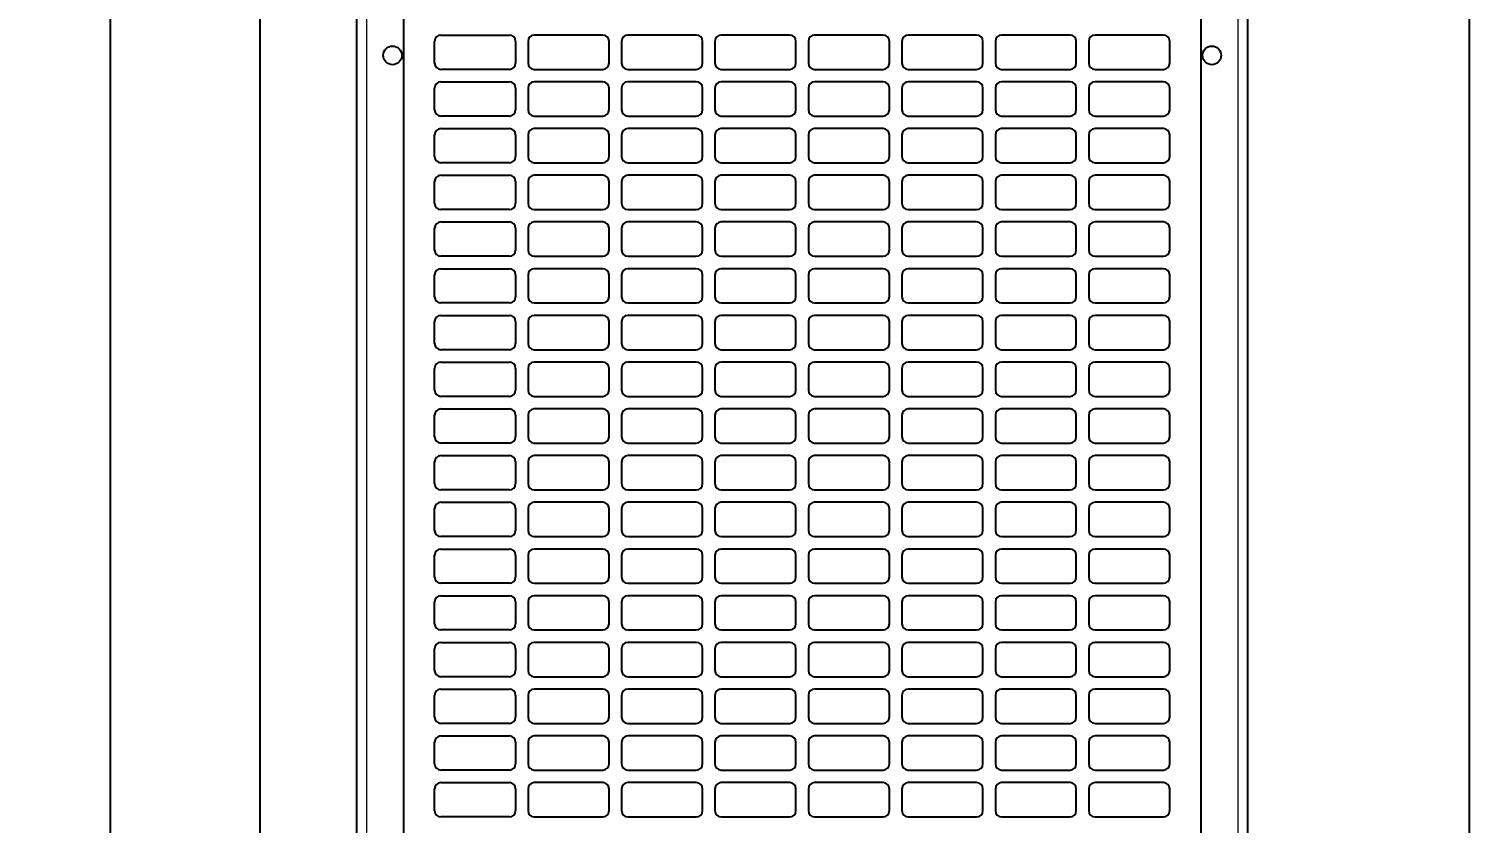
# Model space of a CAD drawing. Header units: millimetres. Extents: x -431 to 638, y -14 to 1990.
# Drawn here: x -430.6 to 33.3, y 504.2 to 759.2 of the extents above; entities that cross this region are included whole.
import ezdxf

# ---------------------------------------------------------------- set-up
doc = ezdxf.new("R2010")
doc.units = ezdxf.units.MM
doc.layers.add('FORMAT', color=7, linetype='Continuous')
doc.styles.add('SLDTEXTSTYLE0', font='TXT', dxfattribs={"width": 0.75})
doc.dimstyles.new('SLDDIMSTYLE0', dxfattribs={"dimtxt": 20, "dimasz": 10, "dimexe": 0, "dimexo": 0.0625, "dimgap": 5, "dimtad": 2, "dimdec": 1, "dimrnd": 1e-09, "dimzin": 12, "dimdsep": 46, "dimtxsty": 'SLDTEXTSTYLE0', "dimsah": 1, "dimcen": 0.09, "dimadec": 0, "dimazin": 3, "dimtfac": 1, "dimtofl": 0, "dimtmove": 0, "dimatfit": 3, "dimfxl": 0, "dimfrac": 2, "dimtolj": 1, "dimtzin": 12, "dimarcsym": 0})

# ---------------------------------------------------------------- blocks, each defined once
blk = doc.blocks.new('_D')
at = {"layer": 'FORMAT'}
for p, q in [((-296.9, 1842.17), (-405.54, 1842.17)), ((-404.54, 1842.17), (-404.54, 159.15)), ((-296.9, 159.15), (-405.54, 159.15))]:
    blk.add_line(p, q, dxfattribs=at)
for points in [[(-404.54, 1842.17), (-406.08, 1832.17), (-403, 1832.17)], [(-404.54, 159.15), (-403, 169.15), (-406.08, 169.15)]]:
    blk.add_solid(points, dxfattribs=at)
at = {"layer": 'FORMAT', "insert": (-430.32, 971.1), "char_height": 20, "attachment_point": 1, "rotation": 90, "style": 'SLDTEXTSTYLE0'}
blk.add_mtext('1683', dxfattribs=at)
blk = doc.blocks.new('_D_2')
at = {"layer": 'FORMAT'}
for p, q in [((-50.88, 1750.66), (32.76, 1750.66)), ((31.76, 1750.66), (31.76, 250.66)), ((-50.88, 250.66), (32.76, 250.66))]:
    blk.add_line(p, q, dxfattribs=at)
for points in [[(31.76, 1750.66), (30.22, 1740.66), (33.3, 1740.66)], [(31.76, 250.66), (33.3, 260.66), (30.22, 260.66)]]:
    blk.add_solid(points, dxfattribs=at)
at = {"layer": 'FORMAT', "insert": (5.98, 971.1), "char_height": 20, "attachment_point": 1, "rotation": 90, "style": 'SLDTEXTSTYLE0'}
blk.add_mtext('1500', dxfattribs=at)
blk = doc.blocks.new('_D_4')
at = {"layer": 'FORMAT'}
for p, q in [((-310.39, 1000.65), (-310.39, 101.16)), ((-54.39, 1000.65), (-54.39, 101.16)), ((-310.39, 102.16), (-54.39, 102.16))]:
    blk.add_line(p, q, dxfattribs=at)
for points in [[(-310.39, 102.16), (-300.39, 100.62), (-300.39, 103.7)], [(-54.39, 102.16), (-64.39, 103.7), (-64.39, 100.62)]]:
    blk.add_solid(points, dxfattribs=at)
at = {"layer": 'FORMAT', "insert": (-204.56, 127.94), "char_height": 20, "attachment_point": 1, "style": 'SLDTEXTSTYLE0'}
blk.add_mtext('256', dxfattribs=at)
blk = doc.blocks.new('_D_5')
at = {"layer": 'FORMAT'}
for p, q in [((-310.4, 1825.66), (-357.54, 1825.66)), ((-356.54, 1825.66), (-356.54, 175.66)), ((-310.4, 175.66), (-357.54, 175.66))]:
    blk.add_line(p, q, dxfattribs=at)
for points in [[(-356.54, 1825.66), (-358.08, 1815.66), (-355, 1815.66)], [(-356.54, 175.66), (-355, 185.66), (-358.08, 185.66)]]:
    blk.add_solid(points, dxfattribs=at)
at = {"layer": 'FORMAT', "insert": (-382.32, 971.1), "char_height": 20, "attachment_point": 1, "rotation": 90, "style": 'SLDTEXTSTYLE0'}
blk.add_mtext('1650', dxfattribs=at)

msp = doc.modelspace()

# ---------------------------------------------------------------- linework, layer by layer
at = {"color": 7, "linetype": 'Continuous', "lineweight": 25}
for p, q in [((-325.39, 159.16), (-325.39, 1842.16)), ((-39.39, 159.16), (-39.39, 1842.16)), ((-298.39, 757.16), (-276.39, 757.16)), ((-246.39, 757.16), (-268.39, 757.16)), ((-216.39, 757.16), (-238.39, 757.16)), ((-186.39, 757.16), (-208.39, 757.16)), ((-156.39, 757.16), (-178.39, 757.16)), ((-126.39, 757.16), (-148.39, 757.16)), ((-96.39, 757.16), (-118.39, 757.16)), ((-66.39, 757.16), (-88.39, 757.16)), ((-300.39, 748.16), (-300.39, 755.16)), ((-274.39, 755.16), (-274.39, 748.16)), ((-270.39, 755.16), (-270.39, 748.16)), ((-244.39, 748.16), (-244.39, 755.16)), ((-240.39, 755.16), (-240.39, 748.16)), ((-214.39, 748.16), (-214.39, 755.16)), ((-210.39, 755.16), (-210.39, 748.16)), ((-184.39, 748.16), (-184.39, 755.16)), ((-180.39, 755.16), (-180.39, 748.16)), ((-154.39, 748.16), (-154.39, 755.16)), ((-150.39, 755.16), (-150.39, 748.16)), ((-124.39, 748.16), (-124.39, 755.16)), ((-120.39, 755.16), (-120.39, 748.16)), ((-94.39, 748.16), (-94.39, 755.16)), ((-90.39, 755.16), (-90.39, 748.16)), ((-64.39, 748.16), (-64.39, 755.16)), ((-276.39, 746.16), (-298.39, 746.16)), ((-268.39, 746.16), (-246.39, 746.16)), ((-238.39, 746.16), (-216.39, 746.16)), ((-208.39, 746.16), (-186.39, 746.16)), ((-178.39, 746.16), (-156.39, 746.16)), ((-148.39, 746.16), (-126.39, 746.16)), ((-118.39, 746.16), (-96.39, 746.16)), ((-88.39, 746.16), (-66.39, 746.16)), ((-300.39, 733.16), (-300.39, 740.16)), ((-298.39, 742.16), (-276.39, 742.16)), ((-274.39, 740.16), (-274.39, 733.16)), ((-270.39, 740.16), (-270.39, 733.16)), ((-246.39, 742.16), (-268.39, 742.16)), ((-244.39, 733.16), (-244.39, 740.16)), ((-240.39, 740.16), (-240.39, 733.16)), ((-216.39, 742.16), (-238.39, 742.16)), ((-214.39, 733.16), (-214.39, 740.16)), ((-210.39, 740.16), (-210.39, 733.16)), ((-186.39, 742.16), (-208.39, 742.16)), ((-184.39, 733.16), (-184.39, 740.16)), ((-180.39, 740.16), (-180.39, 733.16)), ((-156.39, 742.16), (-178.39, 742.16)), ((-154.39, 733.16), (-154.39, 740.16)), ((-150.39, 740.16), (-150.39, 733.16)), ((-126.39, 742.16), (-148.39, 742.16)), ((-124.39, 733.16), (-124.39, 740.16)), ((-120.39, 740.16), (-120.39, 733.16)), ((-96.39, 742.16), (-118.39, 742.16)), ((-94.39, 733.16), (-94.39, 740.16)), ((-90.39, 740.16), (-90.39, 733.16)), ((-66.39, 742.16), (-88.39, 742.16)), ((-64.39, 733.16), (-64.39, 740.16)), ((-276.39, 731.16), (-298.39, 731.16)), ((-268.39, 731.16), (-246.39, 731.16)), ((-238.39, 731.16), (-216.39, 731.16)), ((-208.39, 731.16), (-186.39, 731.16)), ((-178.39, 731.16), (-156.39, 731.16)), ((-148.39, 731.16), (-126.39, 731.16)), ((-118.39, 731.16), (-96.39, 731.16)), ((-88.39, 731.16), (-66.39, 731.16)), ((-300.39, 718.16), (-300.39, 725.16)), ((-298.39, 727.16), (-276.39, 727.16)), ((-274.39, 725.16), (-274.39, 718.16)), ((-270.39, 725.16), (-270.39, 718.16)), ((-246.39, 727.16), (-268.39, 727.16)), ((-244.39, 718.16), (-244.39, 725.16)), ((-240.39, 725.16), (-240.39, 718.16)), ((-216.39, 727.16), (-238.39, 727.16)), ((-214.39, 718.16), (-214.39, 725.16)), ((-210.39, 725.16), (-210.39, 718.16)), ((-186.39, 727.16), (-208.39, 727.16)), ((-184.39, 718.16), (-184.39, 725.16)), ((-180.39, 725.16), (-180.39, 718.16)), ((-156.39, 727.16), (-178.39, 727.16)), ((-154.39, 718.16), (-154.39, 725.16)), ((-150.39, 725.16), (-150.39, 718.16)), ((-126.39, 727.16), (-148.39, 727.16)), ((-124.39, 718.16), (-124.39, 725.16)), ((-120.39, 725.16), (-120.39, 718.16)), ((-96.39, 727.16), (-118.39, 727.16)), ((-94.39, 718.16), (-94.39, 725.16)), ((-90.39, 725.16), (-90.39, 718.16)), ((-66.39, 727.16), (-88.39, 727.16)), ((-64.39, 718.16), (-64.39, 725.16)), ((-276.39, 716.16), (-298.39, 716.16)), ((-268.39, 716.16), (-246.39, 716.16)), ((-238.39, 716.16), (-216.39, 716.16)), ((-208.39, 716.16), (-186.39, 716.16)), ((-178.39, 716.16), (-156.39, 716.16)), ((-148.39, 716.16), (-126.39, 716.16)), ((-118.39, 716.16), (-96.39, 716.16)), ((-88.39, 716.16), (-66.39, 716.16)), ((-300.39, 703.16), (-300.39, 710.16)), ((-298.39, 712.16), (-276.39, 712.16)), ((-274.39, 710.16), (-274.39, 703.16)), ((-270.39, 710.16), (-270.39, 703.16)), ((-246.39, 712.16), (-268.39, 712.16)), ((-244.39, 703.16), (-244.39, 710.16)), ((-240.39, 710.16), (-240.39, 703.16)), ((-216.39, 712.16), (-238.39, 712.16)), ((-214.39, 703.16), (-214.39, 710.16)), ((-210.39, 710.16), (-210.39, 703.16)), ((-186.39, 712.16), (-208.39, 712.16)), ((-184.39, 703.16), (-184.39, 710.16)), ((-180.39, 710.16), (-180.39, 703.16)), ((-156.39, 712.16), (-178.39, 712.16)), ((-154.39, 703.16), (-154.39, 710.16)), ((-150.39, 710.16), (-150.39, 703.16)), ((-126.39, 712.16), (-148.39, 712.16)), ((-124.39, 703.16), (-124.39, 710.16)), ((-120.39, 710.16), (-120.39, 703.16)), ((-96.39, 712.16), (-118.39, 712.16)), ((-94.39, 703.16), (-94.39, 710.16)), ((-90.39, 710.16), (-90.39, 703.16)), ((-66.39, 712.16), (-88.39, 712.16)), ((-64.39, 703.16), (-64.39, 710.16)), ((-276.39, 701.16), (-298.39, 701.16)), ((-268.39, 701.16), (-246.39, 701.16)), ((-238.39, 701.16), (-216.39, 701.16)), ((-208.39, 701.16), (-186.39, 701.16)), ((-178.39, 701.16), (-156.39, 701.16)), ((-148.39, 701.16), (-126.39, 701.16)), ((-118.39, 701.16), (-96.39, 701.16)), ((-88.39, 701.16), (-66.39, 701.16)), ((-298.39, 697.16), (-276.39, 697.16)), ((-246.39, 697.16), (-268.39, 697.16)), ((-216.39, 697.16), (-238.39, 697.16)), ((-186.39, 697.16), (-208.39, 697.16)), ((-156.39, 697.16), (-178.39, 697.16)), ((-126.39, 697.16), (-148.39, 697.16)), ((-96.39, 697.16), (-118.39, 697.16)), ((-66.39, 697.16), (-88.39, 697.16)), ((-300.39, 688.16), (-300.39, 695.16)), ((-274.39, 695.16), (-274.39, 688.16)), ((-270.39, 695.16), (-270.39, 688.16)), ((-244.39, 688.16), (-244.39, 695.16)), ((-240.39, 695.16), (-240.39, 688.16)), ((-214.39, 688.16), (-214.39, 695.16)), ((-210.39, 695.16), (-210.39, 688.16)), ((-184.39, 688.16), (-184.39, 695.16)), ((-180.39, 695.16), (-180.39, 688.16)), ((-154.39, 688.16), (-154.39, 695.16)), ((-150.39, 695.16), (-150.39, 688.16)), ((-124.39, 688.16), (-124.39, 695.16)), ((-120.39, 695.16), (-120.39, 688.16)), ((-94.39, 688.16), (-94.39, 695.16)), ((-90.39, 695.16), (-90.39, 688.16)), ((-64.39, 688.16), (-64.39, 695.16)), ((-276.39, 686.16), (-298.39, 686.16)), ((-298.39, 682.16), (-276.39, 682.16)), ((-268.39, 686.16), (-246.39, 686.16)), ((-246.39, 682.16), (-268.39, 682.16)), ((-238.39, 686.16), (-216.39, 686.16)), ((-216.39, 682.16), (-238.39, 682.16)), ((-208.39, 686.16), (-186.39, 686.16)), ((-186.39, 682.16), (-208.39, 682.16)), ((-178.39, 686.16), (-156.39, 686.16)), ((-156.39, 682.16), (-178.39, 682.16)), ((-148.39, 686.16), (-126.39, 686.16)), ((-126.39, 682.16), (-148.39, 682.16)), ((-118.39, 686.16), (-96.39, 686.16)), ((-96.39, 682.16), (-118.39, 682.16)), ((-88.39, 686.16), (-66.39, 686.16)), ((-66.39, 682.16), (-88.39, 682.16)), ((-300.39, 673.16), (-300.39, 680.16)), ((-274.39, 680.16), (-274.39, 673.16)), ((-270.39, 680.16), (-270.39, 673.16)), ((-244.39, 673.16), (-244.39, 680.16)), ((-240.39, 680.16), (-240.39, 673.16)), ((-214.39, 673.16), (-214.39, 680.16)), ((-210.39, 680.16), (-210.39, 673.16)), ((-184.39, 673.16), (-184.39, 680.16)), ((-180.39, 680.16), (-180.39, 673.16)), ((-154.39, 673.16), (-154.39, 680.16)), ((-150.39, 680.16), (-150.39, 673.16)), ((-124.39, 673.16), (-124.39, 680.16)), ((-120.39, 680.16), (-120.39, 673.16)), ((-94.39, 673.16), (-94.39, 680.16)), ((-90.39, 680.16), (-90.39, 673.16)), ((-64.39, 673.16), (-64.39, 680.16)), ((-276.39, 671.16), (-298.39, 671.16)), ((-268.39, 671.16), (-246.39, 671.16)), ((-238.39, 671.16), (-216.39, 671.16)), ((-208.39, 671.16), (-186.39, 671.16)), ((-178.39, 671.16), (-156.39, 671.16)), ((-148.39, 671.16), (-126.39, 671.16)), ((-118.39, 671.16), (-96.39, 671.16)), ((-88.39, 671.16), (-66.39, 671.16)), ((-300.39, 658.16), (-300.39, 665.16)), ((-298.39, 667.16), (-276.39, 667.16)), ((-274.39, 665.16), (-274.39, 658.16)), ((-270.39, 665.16), (-270.39, 658.16)), ((-246.39, 667.16), (-268.39, 667.16)), ((-244.39, 658.16), (-244.39, 665.16)), ((-240.39, 665.16), (-240.39, 658.16)), ((-216.39, 667.16), (-238.39, 667.16)), ((-214.39, 658.16), (-214.39, 665.16)), ((-210.39, 665.16), (-210.39, 658.16)), ((-186.39, 667.16), (-208.39, 667.16)), ((-184.39, 658.16), (-184.39, 665.16)), ((-180.39, 665.16), (-180.39, 658.16)), ((-156.39, 667.16), (-178.39, 667.16)), ((-154.39, 658.16), (-154.39, 665.16)), ((-150.39, 665.16), (-150.39, 658.16)), ((-126.39, 667.16), (-148.39, 667.16)), ((-124.39, 658.16), (-124.39, 665.16)), ((-120.39, 665.16), (-120.39, 658.16)), ((-96.39, 667.16), (-118.39, 667.16)), ((-94.39, 658.16), (-94.39, 665.16)), ((-90.39, 665.16), (-90.39, 658.16)), ((-66.39, 667.16), (-88.39, 667.16)), ((-64.39, 658.16), (-64.39, 665.16)), ((-276.39, 656.16), (-298.39, 656.16)), ((-268.39, 656.16), (-246.39, 656.16)), ((-238.39, 656.16), (-216.39, 656.16)), ((-208.39, 656.16), (-186.39, 656.16)), ((-178.39, 656.16), (-156.39, 656.16)), ((-148.39, 656.16), (-126.39, 656.16)), ((-118.39, 656.16), (-96.39, 656.16)), ((-88.39, 656.16), (-66.39, 656.16)), ((-300.39, 643.16), (-300.39, 650.16)), ((-298.39, 652.16), (-276.39, 652.16)), ((-274.39, 650.16), (-274.39, 643.16)), ((-270.39, 650.16), (-270.39, 643.16)), ((-246.39, 652.16), (-268.39, 652.16)), ((-244.39, 643.16), (-244.39, 650.16)), ((-240.39, 650.16), (-240.39, 643.16)), ((-216.39, 652.16), (-238.39, 652.16)), ((-214.39, 643.16), (-214.39, 650.16)), ((-210.39, 650.16), (-210.39, 643.16)), ((-186.39, 652.16), (-208.39, 652.16)), ((-184.39, 643.16), (-184.39, 650.16)), ((-180.39, 650.16), (-180.39, 643.16)), ((-156.39, 652.16), (-178.39, 652.16)), ((-154.39, 643.16), (-154.39, 650.16)), ((-150.39, 650.16), (-150.39, 643.16)), ((-126.39, 652.16), (-148.39, 652.16)), ((-124.39, 643.16), (-124.39, 650.16)), ((-120.39, 650.16), (-120.39, 643.16)), ((-96.39, 652.16), (-118.39, 652.16)), ((-94.39, 643.16), (-94.39, 650.16)), ((-90.39, 650.16), (-90.39, 643.16)), ((-66.39, 652.16), (-88.39, 652.16)), ((-64.39, 643.16), (-64.39, 650.16)), ((-276.39, 641.16), (-298.39, 641.16)), ((-268.39, 641.16), (-246.39, 641.16)), ((-238.39, 641.16), (-216.39, 641.16)), ((-208.39, 641.16), (-186.39, 641.16)), ((-178.39, 641.16), (-156.39, 641.16)), ((-148.39, 641.16), (-126.39, 641.16)), ((-118.39, 641.16), (-96.39, 641.16)), ((-88.39, 641.16), (-66.39, 641.16)), ((-298.39, 637.16), (-276.39, 637.16)), ((-246.39, 637.16), (-268.39, 637.16)), ((-216.39, 637.16), (-238.39, 637.16)), ((-186.39, 637.16), (-208.39, 637.16)), ((-156.39, 637.16), (-178.39, 637.16)), ((-126.39, 637.16), (-148.39, 637.16)), ((-96.39, 637.16), (-118.39, 637.16)), ((-66.39, 637.16), (-88.39, 637.16)), ((-300.39, 628.16), (-300.39, 635.16)), ((-274.39, 635.16), (-274.39, 628.16)), ((-270.39, 635.16), (-270.39, 628.16)), ((-244.39, 628.16), (-244.39, 635.16)), ((-240.39, 635.16), (-240.39, 628.16)), ((-214.39, 628.16), (-214.39, 635.16)), ((-210.39, 635.16), (-210.39, 628.16)), ((-184.39, 628.16), (-184.39, 635.16)), ((-180.39, 635.16), (-180.39, 628.16)), ((-154.39, 628.16), (-154.39, 635.16)), ((-150.39, 635.16), (-150.39, 628.16)), ((-124.39, 628.16), (-124.39, 635.16)), ((-120.39, 635.16), (-120.39, 628.16)), ((-94.39, 628.16), (-94.39, 635.16)), ((-90.39, 635.16), (-90.39, 628.16)), ((-64.39, 628.16), (-64.39, 635.16)), ((-276.39, 626.16), (-298.39, 626.16)), ((-298.39, 622.16), (-276.39, 622.16)), ((-268.39, 626.16), (-246.39, 626.16)), ((-246.39, 622.16), (-268.39, 622.16)), ((-238.39, 626.16), (-216.39, 626.16)), ((-216.39, 622.16), (-238.39, 622.16)), ((-208.39, 626.16), (-186.39, 626.16)), ((-186.39, 622.16), (-208.39, 622.16)), ((-178.39, 626.16), (-156.39, 626.16)), ((-156.39, 622.16), (-178.39, 622.16)), ((-148.39, 626.16), (-126.39, 626.16)), ((-126.39, 622.16), (-148.39, 622.16)), ((-118.39, 626.16), (-96.39, 626.16)), ((-96.39, 622.16), (-118.39, 622.16)), ((-88.39, 626.16), (-66.39, 626.16)), ((-66.39, 622.16), (-88.39, 622.16)), ((-300.39, 613.16), (-300.39, 620.16)), ((-274.39, 620.16), (-274.39, 613.16)), ((-270.39, 620.16), (-270.39, 613.16)), ((-244.39, 613.16), (-244.39, 620.16)), ((-240.39, 620.16), (-240.39, 613.16)), ((-214.39, 613.16), (-214.39, 620.16)), ((-210.39, 620.16), (-210.39, 613.16)), ((-184.39, 613.16), (-184.39, 620.16)), ((-180.39, 620.16), (-180.39, 613.16)), ((-154.39, 613.16), (-154.39, 620.16)), ((-150.39, 620.16), (-150.39, 613.16)), ((-124.39, 613.16), (-124.39, 620.16)), ((-120.39, 620.16), (-120.39, 613.16)), ((-94.39, 613.16), (-94.39, 620.16)), ((-90.39, 620.16), (-90.39, 613.16)), ((-64.39, 613.16), (-64.39, 620.16)), ((-276.39, 611.16), (-298.39, 611.16)), ((-268.39, 611.16), (-246.39, 611.16)), ((-238.39, 611.16), (-216.39, 611.16)), ((-208.39, 611.16), (-186.39, 611.16)), ((-178.39, 611.16), (-156.39, 611.16)), ((-148.39, 611.16), (-126.39, 611.16)), ((-118.39, 611.16), (-96.39, 611.16)), ((-88.39, 611.16), (-66.39, 611.16)), ((-300.39, 598.16), (-300.39, 605.16)), ((-298.39, 607.16), (-276.39, 607.16)), ((-274.39, 605.16), (-274.39, 598.16)), ((-270.39, 605.16), (-270.39, 598.16)), ((-246.39, 607.16), (-268.39, 607.16)), ((-244.39, 598.16), (-244.39, 605.16)), ((-240.39, 605.16), (-240.39, 598.16)), ((-216.39, 607.16), (-238.39, 607.16)), ((-214.39, 598.16), (-214.39, 605.16)), ((-210.39, 605.16), (-210.39, 598.16)), ((-186.39, 607.16), (-208.39, 607.16)), ((-184.39, 598.16), (-184.39, 605.16)), ((-180.39, 605.16), (-180.39, 598.16)), ((-156.39, 607.16), (-178.39, 607.16)), ((-154.39, 598.16), (-154.39, 605.16)), ((-150.39, 605.16), (-150.39, 598.16)), ((-126.39, 607.16), (-148.39, 607.16)), ((-124.39, 598.16), (-124.39, 605.16)), ((-120.39, 605.16), (-120.39, 598.16)), ((-96.39, 607.16), (-118.39, 607.16)), ((-94.39, 598.16), (-94.39, 605.16)), ((-90.39, 605.16), (-90.39, 598.16)), ((-66.39, 607.16), (-88.39, 607.16)), ((-64.39, 598.16), (-64.39, 605.16)), ((-276.39, 596.16), (-298.39, 596.16)), ((-268.39, 596.16), (-246.39, 596.16)), ((-238.39, 596.16), (-216.39, 596.16)), ((-208.39, 596.16), (-186.39, 596.16)), ((-178.39, 596.16), (-156.39, 596.16)), ((-148.39, 596.16), (-126.39, 596.16)), ((-118.39, 596.16), (-96.39, 596.16)), ((-88.39, 596.16), (-66.39, 596.16)), ((-300.39, 583.16), (-300.39, 590.16)), ((-298.39, 592.16), (-276.39, 592.16)), ((-274.39, 590.16), (-274.39, 583.16)), ((-270.39, 590.16), (-270.39, 583.16)), ((-246.39, 592.16), (-268.39, 592.16)), ((-244.39, 583.16), (-244.39, 590.16)), ((-240.39, 590.16), (-240.39, 583.16)), ((-216.39, 592.16), (-238.39, 592.16)), ((-214.39, 583.16), (-214.39, 590.16)), ((-210.39, 590.16), (-210.39, 583.16)), ((-186.39, 592.16), (-208.39, 592.16)), ((-184.39, 583.16), (-184.39, 590.16)), ((-180.39, 590.16), (-180.39, 583.16)), ((-156.39, 592.16), (-178.39, 592.16)), ((-154.39, 583.16), (-154.39, 590.16)), ((-150.39, 590.16), (-150.39, 583.16)), ((-126.39, 592.16), (-148.39, 592.16)), ((-124.39, 583.16), (-124.39, 590.16)), ((-120.39, 590.16), (-120.39, 583.16)), ((-96.39, 592.16), (-118.39, 592.16)), ((-94.39, 583.16), (-94.39, 590.16)), ((-90.39, 590.16), (-90.39, 583.16)), ((-66.39, 592.16), (-88.39, 592.16)), ((-64.39, 583.16), (-64.39, 590.16)), ((-276.39, 581.16), (-298.39, 581.16)), ((-268.39, 581.16), (-246.39, 581.16)), ((-238.39, 581.16), (-216.39, 581.16)), ((-208.39, 581.16), (-186.39, 581.16)), ((-178.39, 581.16), (-156.39, 581.16)), ((-148.39, 581.16), (-126.39, 581.16)), ((-118.39, 581.16), (-96.39, 581.16)), ((-88.39, 581.16), (-66.39, 581.16)), ((-298.39, 577.16), (-276.39, 577.16)), ((-246.39, 577.16), (-268.39, 577.16)), ((-216.39, 577.16), (-238.39, 577.16)), ((-186.39, 577.16), (-208.39, 577.16)), ((-156.39, 577.16), (-178.39, 577.16)), ((-126.39, 577.16), (-148.39, 577.16)), ((-96.39, 577.16), (-118.39, 577.16)), ((-66.39, 577.16), (-88.39, 577.16)), ((-300.39, 568.16), (-300.39, 575.16)), ((-274.39, 575.16), (-274.39, 568.16)), ((-270.39, 575.16), (-270.39, 568.16)), ((-244.39, 568.16), (-244.39, 575.16)), ((-240.39, 575.16), (-240.39, 568.16)), ((-214.39, 568.16), (-214.39, 575.16)), ((-210.39, 575.16), (-210.39, 568.16)), ((-184.39, 568.16), (-184.39, 575.16)), ((-180.39, 575.16), (-180.39, 568.16)), ((-154.39, 568.16), (-154.39, 575.16)), ((-150.39, 575.16), (-150.39, 568.16)), ((-124.39, 568.16), (-124.39, 575.16)), ((-120.39, 575.16), (-120.39, 568.16)), ((-94.39, 568.16), (-94.39, 575.16)), ((-90.39, 575.16), (-90.39, 568.16)), ((-64.39, 568.16), (-64.39, 575.16)), ((-276.39, 566.16), (-298.39, 566.16)), ((-268.39, 566.16), (-246.39, 566.16)), ((-238.39, 566.16), (-216.39, 566.16)), ((-208.39, 566.16), (-186.39, 566.16)), ((-178.39, 566.16), (-156.39, 566.16)), ((-148.39, 566.16), (-126.39, 566.16)), ((-118.39, 566.16), (-96.39, 566.16)), ((-88.39, 566.16), (-66.39, 566.16)), ((-298.39, 562.16), (-276.39, 562.16)), ((-246.39, 562.16), (-268.39, 562.16)), ((-216.39, 562.16), (-238.39, 562.16)), ((-186.39, 562.16), (-208.39, 562.16)), ((-156.39, 562.16), (-178.39, 562.16)), ((-126.39, 562.16), (-148.39, 562.16)), ((-96.39, 562.16), (-118.39, 562.16)), ((-66.39, 562.16), (-88.39, 562.16)), ((-300.39, 553.16), (-300.39, 560.16)), ((-274.39, 560.16), (-274.39, 553.16)), ((-270.39, 560.16), (-270.39, 553.16)), ((-244.39, 553.16), (-244.39, 560.16)), ((-240.39, 560.16), (-240.39, 553.16)), ((-214.39, 553.16), (-214.39, 560.16)), ((-210.39, 560.16), (-210.39, 553.16)), ((-184.39, 553.16), (-184.39, 560.16)), ((-180.39, 560.16), (-180.39, 553.16)), ((-154.39, 553.16), (-154.39, 560.16)), ((-150.39, 560.16), (-150.39, 553.16)), ((-124.39, 553.16), (-124.39, 560.16)), ((-120.39, 560.16), (-120.39, 553.16)), ((-94.39, 553.16), (-94.39, 560.16)), ((-90.39, 560.16), (-90.39, 553.16)), ((-64.39, 553.16), (-64.39, 560.16)), ((-276.39, 551.16), (-298.39, 551.16)), ((-268.39, 551.16), (-246.39, 551.16)), ((-238.39, 551.16), (-216.39, 551.16)), ((-208.39, 551.16), (-186.39, 551.16)), ((-178.39, 551.16), (-156.39, 551.16)), ((-148.39, 551.16), (-126.39, 551.16)), ((-118.39, 551.16), (-96.39, 551.16)), ((-88.39, 551.16), (-66.39, 551.16)), ((-300.39, 538.16), (-300.39, 545.16)), ((-298.39, 547.16), (-276.39, 547.16)), ((-274.39, 545.16), (-274.39, 538.16)), ((-270.39, 545.16), (-270.39, 538.16)), ((-246.39, 547.16), (-268.39, 547.16)), ((-244.39, 538.16), (-244.39, 545.16)), ((-240.39, 545.16), (-240.39, 538.16)), ((-216.39, 547.16), (-238.39, 547.16)), ((-214.39, 538.16), (-214.39, 545.16)), ((-210.39, 545.16), (-210.39, 538.16)), ((-186.39, 547.16), (-208.39, 547.16)), ((-184.39, 538.16), (-184.39, 545.16)), ((-180.39, 545.16), (-180.39, 538.16)), ((-156.39, 547.16), (-178.39, 547.16)), ((-154.39, 538.16), (-154.39, 545.16)), ((-150.39, 545.16), (-150.39, 538.16)), ((-126.39, 547.16), (-148.39, 547.16)), ((-124.39, 538.16), (-124.39, 545.16)), ((-120.39, 545.16), (-120.39, 538.16)), ((-96.39, 547.16), (-118.39, 547.16)), ((-94.39, 538.16), (-94.39, 545.16)), ((-90.39, 545.16), (-90.39, 538.16)), ((-66.39, 547.16), (-88.39, 547.16)), ((-64.39, 538.16), (-64.39, 545.16)), ((-276.39, 536.16), (-298.39, 536.16)), ((-268.39, 536.16), (-246.39, 536.16)), ((-238.39, 536.16), (-216.39, 536.16)), ((-208.39, 536.16), (-186.39, 536.16)), ((-178.39, 536.16), (-156.39, 536.16)), ((-148.39, 536.16), (-126.39, 536.16)), ((-118.39, 536.16), (-96.39, 536.16)), ((-88.39, 536.16), (-66.39, 536.16)), ((-300.39, 523.16), (-300.39, 530.16)), ((-298.39, 532.16), (-276.39, 532.16)), ((-274.39, 530.16), (-274.39, 523.16)), ((-270.39, 530.16), (-270.39, 523.16)), ((-246.39, 532.16), (-268.39, 532.16)), ((-244.39, 523.16), (-244.39, 530.16)), ((-240.39, 530.16), (-240.39, 523.16)), ((-216.39, 532.16), (-238.39, 532.16)), ((-214.39, 523.16), (-214.39, 530.16)), ((-210.39, 530.16), (-210.39, 523.16)), ((-186.39, 532.16), (-208.39, 532.16)), ((-184.39, 523.16), (-184.39, 530.16)), ((-180.39, 530.16), (-180.39, 523.16)), ((-156.39, 532.16), (-178.39, 532.16)), ((-154.39, 523.16), (-154.39, 530.16)), ((-150.39, 530.16), (-150.39, 523.16)), ((-126.39, 532.16), (-148.39, 532.16)), ((-124.39, 523.16), (-124.39, 530.16)), ((-120.39, 530.16), (-120.39, 523.16)), ((-96.39, 532.16), (-118.39, 532.16)), ((-94.39, 523.16), (-94.39, 530.16)), ((-90.39, 530.16), (-90.39, 523.16)), ((-66.39, 532.16), (-88.39, 532.16)), ((-64.39, 523.16), (-64.39, 530.16)), ((-276.39, 521.16), (-298.39, 521.16)), ((-268.39, 521.16), (-246.39, 521.16)), ((-238.39, 521.16), (-216.39, 521.16)), ((-208.39, 521.16), (-186.39, 521.16)), ((-178.39, 521.16), (-156.39, 521.16)), ((-148.39, 521.16), (-126.39, 521.16)), ((-118.39, 521.16), (-96.39, 521.16)), ((-88.39, 521.16), (-66.39, 521.16)), ((-300.39, 508.16), (-300.39, 515.16)), ((-298.39, 517.16), (-276.39, 517.16)), ((-274.39, 515.16), (-274.39, 508.16)), ((-270.39, 515.16), (-270.39, 508.16)), ((-246.39, 517.16), (-268.39, 517.16)), ((-244.39, 508.16), (-244.39, 515.16)), ((-240.39, 515.16), (-240.39, 508.16)), ((-216.39, 517.16), (-238.39, 517.16)), ((-214.39, 508.16), (-214.39, 515.16)), ((-210.39, 515.16), (-210.39, 508.16)), ((-186.39, 517.16), (-208.39, 517.16)), ((-184.39, 508.16), (-184.39, 515.16)), ((-180.39, 515.16), (-180.39, 508.16)), ((-156.39, 517.16), (-178.39, 517.16)), ((-154.39, 508.16), (-154.39, 515.16)), ((-150.39, 515.16), (-150.39, 508.16)), ((-126.39, 517.16), (-148.39, 517.16)), ((-124.39, 508.16), (-124.39, 515.16)), ((-120.39, 515.16), (-120.39, 508.16)), ((-96.39, 517.16), (-118.39, 517.16)), ((-94.39, 508.16), (-94.39, 515.16)), ((-90.39, 515.16), (-90.39, 508.16)), ((-66.39, 517.16), (-88.39, 517.16)), ((-64.39, 508.16), (-64.39, 515.16)), ((-276.39, 506.16), (-298.39, 506.16)), ((-268.39, 506.16), (-246.39, 506.16)), ((-238.39, 506.16), (-216.39, 506.16)), ((-208.39, 506.16), (-186.39, 506.16)), ((-178.39, 506.16), (-156.39, 506.16)), ((-148.39, 506.16), (-126.39, 506.16)), ((-118.39, 506.16), (-96.39, 506.16)), ((-88.39, 506.16), (-66.39, 506.16))]:
    msp.add_line(p, q, dxfattribs=at)
at = {"color": 8, "linetype": 'Continuous', "lineweight": 18}
for p, q in [((-322.29, 1842.16), (-322.29, 159.16)), ((-42.49, 159.16), (-42.49, 1842.16))]:
    msp.add_line(p, q, dxfattribs=at)
at = {"color": 7, "linetype": 'Continuous', "lineweight": 25}
for centre in [(-313.89, 750.66), (-50.89, 750.66)]:
    msp.add_circle(centre, 3, dxfattribs=at)
for centre, start, end in [((-298.39, 755.16), 90, 180), ((-276.39, 755.16), 0, 90), ((-268.39, 755.16), 90, 180), ((-246.39, 755.16), 0, 90), ((-238.39, 755.16), 90, 180), ((-216.39, 755.16), 0, 90), ((-208.39, 755.16), 90, 180), ((-186.39, 755.16), 0, 90), ((-178.39, 755.16), 90, 180), ((-156.39, 755.16), 0, 90), ((-148.39, 755.16), 90, 180), ((-126.39, 755.16), 0, 90), ((-118.39, 755.16), 90, 180), ((-96.39, 755.16), 0, 90), ((-88.39, 755.16), 90, 180), ((-66.39, 755.16), 0, 90), ((-298.39, 748.16), 180, 270), ((-276.39, 748.16), 270, 0), ((-268.39, 748.16), 180, 270), ((-246.39, 748.16), 270, 0), ((-238.39, 748.16), 180, 270), ((-216.39, 748.16), 270, 0), ((-208.39, 748.16), 180, 270), ((-186.39, 748.16), 270, 0), ((-178.39, 748.16), 180, 270), ((-156.39, 748.16), 270, 0), ((-148.39, 748.16), 180, 270), ((-126.39, 748.16), 270, 0), ((-118.39, 748.16), 180, 270), ((-96.39, 748.16), 270, 0), ((-88.39, 748.16), 180, 270), ((-66.39, 748.16), 270, 0), ((-298.39, 740.16), 90, 180), ((-276.39, 740.16), 0, 90), ((-268.39, 740.16), 90, 180), ((-246.39, 740.16), 0, 90), ((-238.39, 740.16), 90, 180), ((-216.39, 740.16), 0, 90), ((-208.39, 740.16), 90, 180), ((-186.39, 740.16), 0, 90), ((-178.39, 740.16), 90, 180), ((-156.39, 740.16), 0, 90), ((-148.39, 740.16), 90, 180), ((-126.39, 740.16), 0, 90), ((-118.39, 740.16), 90, 180), ((-96.39, 740.16), 0, 90), ((-88.39, 740.16), 90, 180), ((-66.39, 740.16), 0, 90), ((-298.39, 733.16), 180, 270), ((-276.39, 733.16), 270, 0), ((-268.39, 733.16), 180, 270), ((-246.39, 733.16), 270, 0), ((-238.39, 733.16), 180, 270), ((-216.39, 733.16), 270, 0), ((-208.39, 733.16), 180, 270), ((-186.39, 733.16), 270, 0), ((-178.39, 733.16), 180, 270), ((-156.39, 733.16), 270, 0), ((-148.39, 733.16), 180, 270), ((-126.39, 733.16), 270, 0), ((-118.39, 733.16), 180, 270), ((-96.39, 733.16), 270, 0), ((-88.39, 733.16), 180, 270), ((-66.39, 733.16), 270, 0), ((-298.39, 725.16), 90, 180), ((-276.39, 725.16), 0, 90), ((-268.39, 725.16), 90, 180), ((-246.39, 725.16), 0, 90), ((-238.39, 725.16), 90, 180), ((-216.39, 725.16), 0, 90), ((-208.39, 725.16), 90, 180), ((-186.39, 725.16), 0, 90), ((-178.39, 725.16), 90, 180), ((-156.39, 725.16), 0, 90), ((-148.39, 725.16), 90, 180), ((-126.39, 725.16), 0, 90), ((-118.39, 725.16), 90, 180), ((-96.39, 725.16), 0, 90), ((-88.39, 725.16), 90, 180), ((-66.39, 725.16), 0, 90), ((-298.39, 718.16), 180, 270), ((-276.39, 718.16), 270, 0), ((-268.39, 718.16), 180, 270), ((-246.39, 718.16), 270, 0), ((-238.39, 718.16), 180, 270), ((-216.39, 718.16), 270, 0), ((-208.39, 718.16), 180, 270), ((-186.39, 718.16), 270, 0), ((-178.39, 718.16), 180, 270), ((-156.39, 718.16), 270, 0), ((-148.39, 718.16), 180, 270), ((-126.39, 718.16), 270, 0), ((-118.39, 718.16), 180, 270), ((-96.39, 718.16), 270, 0), ((-88.39, 718.16), 180, 270), ((-66.39, 718.16), 270, 0), ((-298.39, 710.16), 90, 180), ((-276.39, 710.16), 0, 90), ((-268.39, 710.16), 90, 180), ((-246.39, 710.16), 0, 90), ((-238.39, 710.16), 90, 180), ((-216.39, 710.16), 0, 90), ((-208.39, 710.16), 90, 180), ((-186.39, 710.16), 0, 90), ((-178.39, 710.16), 90, 180), ((-156.39, 710.16), 0, 90), ((-148.39, 710.16), 90, 180), ((-126.39, 710.16), 0, 90), ((-118.39, 710.16), 90, 180), ((-96.39, 710.16), 0, 90), ((-88.39, 710.16), 90, 180), ((-66.39, 710.16), 0, 90), ((-298.39, 703.16), 180, 270), ((-276.39, 703.16), 270, 0), ((-268.39, 703.16), 180, 270), ((-246.39, 703.16), 270, 0), ((-238.39, 703.16), 180, 270), ((-216.39, 703.16), 270, 0), ((-208.39, 703.16), 180, 270), ((-186.39, 703.16), 270, 0), ((-178.39, 703.16), 180, 270), ((-156.39, 703.16), 270, 0), ((-148.39, 703.16), 180, 270), ((-126.39, 703.16), 270, 0), ((-118.39, 703.16), 180, 270), ((-96.39, 703.16), 270, 0), ((-88.39, 703.16), 180, 270), ((-66.39, 703.16), 270, 0), ((-298.39, 695.16), 90, 180), ((-276.39, 695.16), 0, 90), ((-268.39, 695.16), 90, 180), ((-246.39, 695.16), 0, 90), ((-238.39, 695.16), 90, 180), ((-216.39, 695.16), 0, 90), ((-208.39, 695.16), 90, 180), ((-186.39, 695.16), 0, 90), ((-178.39, 695.16), 90, 180), ((-156.39, 695.16), 0, 90), ((-148.39, 695.16), 90, 180), ((-126.39, 695.16), 0, 90), ((-118.39, 695.16), 90, 180), ((-96.39, 695.16), 0, 90), ((-88.39, 695.16), 90, 180), ((-66.39, 695.16), 0, 90), ((-298.39, 688.16), 180, 270), ((-276.39, 688.16), 270, 0), ((-268.39, 688.16), 180, 270), ((-246.39, 688.16), 270, 0), ((-238.39, 688.16), 180, 270), ((-216.39, 688.16), 270, 0), ((-208.39, 688.16), 180, 270), ((-186.39, 688.16), 270, 0), ((-178.39, 688.16), 180, 270), ((-156.39, 688.16), 270, 0), ((-148.39, 688.16), 180, 270), ((-126.39, 688.16), 270, 0), ((-118.39, 688.16), 180, 270), ((-96.39, 688.16), 270, 0), ((-88.39, 688.16), 180, 270), ((-66.39, 688.16), 270, 0), ((-298.39, 680.16), 90, 180), ((-276.39, 680.16), 0, 90), ((-268.39, 680.16), 90, 180), ((-246.39, 680.16), 0, 90), ((-238.39, 680.16), 90, 180), ((-216.39, 680.16), 0, 90), ((-208.39, 680.16), 90, 180), ((-186.39, 680.16), 0, 90), ((-178.39, 680.16), 90, 180), ((-156.39, 680.16), 0, 90), ((-148.39, 680.16), 90, 180), ((-126.39, 680.16), 0, 90), ((-118.39, 680.16), 90, 180), ((-96.39, 680.16), 0, 90), ((-88.39, 680.16), 90, 180), ((-66.39, 680.16), 0, 90), ((-298.39, 673.16), 180, 270), ((-276.39, 673.16), 270, 0), ((-268.39, 673.16), 180, 270), ((-246.39, 673.16), 270, 0), ((-238.39, 673.16), 180, 270), ((-216.39, 673.16), 270, 0), ((-208.39, 673.16), 180, 270), ((-186.39, 673.16), 270, 0), ((-178.39, 673.16), 180, 270), ((-156.39, 673.16), 270, 0), ((-148.39, 673.16), 180, 270), ((-126.39, 673.16), 270, 0), ((-118.39, 673.16), 180, 270), ((-96.39, 673.16), 270, 0), ((-88.39, 673.16), 180, 270), ((-66.39, 673.16), 270, 0), ((-298.39, 665.16), 90, 180), ((-276.39, 665.16), 0, 90), ((-268.39, 665.16), 90, 180), ((-246.39, 665.16), 0, 90), ((-238.39, 665.16), 90, 180), ((-216.39, 665.16), 0, 90), ((-208.39, 665.16), 90, 180), ((-186.39, 665.16), 0, 90), ((-178.39, 665.16), 90, 180), ((-156.39, 665.16), 0, 90), ((-148.39, 665.16), 90, 180), ((-126.39, 665.16), 0, 90), ((-118.39, 665.16), 90, 180), ((-96.39, 665.16), 0, 90), ((-88.39, 665.16), 90, 180), ((-66.39, 665.16), 0, 90), ((-298.39, 658.16), 180, 270), ((-276.39, 658.16), 270, 0), ((-268.39, 658.16), 180, 270), ((-246.39, 658.16), 270, 0), ((-238.39, 658.16), 180, 270), ((-216.39, 658.16), 270, 0), ((-208.39, 658.16), 180, 270), ((-186.39, 658.16), 270, 0), ((-178.39, 658.16), 180, 270), ((-156.39, 658.16), 270, 0), ((-148.39, 658.16), 180, 270), ((-126.39, 658.16), 270, 0), ((-118.39, 658.16), 180, 270), ((-96.39, 658.16), 270, 0), ((-88.39, 658.16), 180, 270), ((-66.39, 658.16), 270, 0), ((-298.39, 650.16), 90, 180), ((-276.39, 650.16), 0, 90), ((-268.39, 650.16), 90, 180), ((-246.39, 650.16), 0, 90), ((-238.39, 650.16), 90, 180), ((-216.39, 650.16), 0, 90), ((-208.39, 650.16), 90, 180), ((-186.39, 650.16), 0, 90), ((-178.39, 650.16), 90, 180), ((-156.39, 650.16), 0, 90), ((-148.39, 650.16), 90, 180), ((-126.39, 650.16), 0, 90), ((-118.39, 650.16), 90, 180), ((-96.39, 650.16), 0, 90), ((-88.39, 650.16), 90, 180), ((-66.39, 650.16), 0, 90), ((-298.39, 643.16), 180, 270), ((-276.39, 643.16), 270, 0), ((-268.39, 643.16), 180, 270), ((-246.39, 643.16), 270, 0), ((-238.39, 643.16), 180, 270), ((-216.39, 643.16), 270, 0), ((-208.39, 643.16), 180, 270), ((-186.39, 643.16), 270, 0), ((-178.39, 643.16), 180, 270), ((-156.39, 643.16), 270, 0), ((-148.39, 643.16), 180, 270), ((-126.39, 643.16), 270, 0), ((-118.39, 643.16), 180, 270), ((-96.39, 643.16), 270, 0), ((-88.39, 643.16), 180, 270), ((-66.39, 643.16), 270, 0), ((-298.39, 635.16), 90, 180), ((-276.39, 635.16), 0, 90), ((-268.39, 635.16), 90, 180), ((-246.39, 635.16), 0, 90), ((-238.39, 635.16), 90, 180), ((-216.39, 635.16), 0, 90), ((-208.39, 635.16), 90, 180), ((-186.39, 635.16), 0, 90), ((-178.39, 635.16), 90, 180), ((-156.39, 635.16), 0, 90), ((-148.39, 635.16), 90, 180), ((-126.39, 635.16), 0, 90), ((-118.39, 635.16), 90, 180), ((-96.39, 635.16), 0, 90), ((-88.39, 635.16), 90, 180), ((-66.39, 635.16), 0, 90), ((-298.39, 628.16), 180, 270), ((-276.39, 628.16), 270, 0), ((-268.39, 628.16), 180, 270), ((-246.39, 628.16), 270, 0), ((-238.39, 628.16), 180, 270), ((-216.39, 628.16), 270, 0), ((-208.39, 628.16), 180, 270), ((-186.39, 628.16), 270, 0), ((-178.39, 628.16), 180, 270), ((-156.39, 628.16), 270, 0), ((-148.39, 628.16), 180, 270), ((-126.39, 628.16), 270, 0), ((-118.39, 628.16), 180, 270), ((-96.39, 628.16), 270, 0), ((-88.39, 628.16), 180, 270), ((-66.39, 628.16), 270, 0), ((-298.39, 620.16), 90, 180), ((-276.39, 620.16), 0, 90), ((-268.39, 620.16), 90, 180), ((-246.39, 620.16), 0, 90), ((-238.39, 620.16), 90, 180), ((-216.39, 620.16), 0, 90), ((-208.39, 620.16), 90, 180), ((-186.39, 620.16), 0, 90), ((-178.39, 620.16), 90, 180), ((-156.39, 620.16), 0, 90), ((-148.39, 620.16), 90, 180), ((-126.39, 620.16), 0, 90), ((-118.39, 620.16), 90, 180), ((-96.39, 620.16), 0, 90), ((-88.39, 620.16), 90, 180), ((-66.39, 620.16), 0, 90), ((-298.39, 613.16), 180, 270), ((-276.39, 613.16), 270, 0), ((-268.39, 613.16), 180, 270), ((-246.39, 613.16), 270, 0), ((-238.39, 613.16), 180, 270), ((-216.39, 613.16), 270, 0), ((-208.39, 613.16), 180, 270), ((-186.39, 613.16), 270, 0), ((-178.39, 613.16), 180, 270), ((-156.39, 613.16), 270, 0), ((-148.39, 613.16), 180, 270), ((-126.39, 613.16), 270, 0), ((-118.39, 613.16), 180, 270), ((-96.39, 613.16), 270, 0), ((-88.39, 613.16), 180, 270), ((-66.39, 613.16), 270, 0), ((-298.39, 605.16), 90, 180), ((-276.39, 605.16), 0, 90), ((-268.39, 605.16), 90, 180), ((-246.39, 605.16), 0, 90), ((-238.39, 605.16), 90, 180), ((-216.39, 605.16), 0, 90), ((-208.39, 605.16), 90, 180), ((-186.39, 605.16), 0, 90), ((-178.39, 605.16), 90, 180), ((-156.39, 605.16), 0, 90), ((-148.39, 605.16), 90, 180), ((-126.39, 605.16), 0, 90), ((-118.39, 605.16), 90, 180), ((-96.39, 605.16), 0, 90), ((-88.39, 605.16), 90, 180), ((-66.39, 605.16), 0, 90), ((-298.39, 598.16), 180, 270), ((-276.39, 598.16), 270, 0), ((-268.39, 598.16), 180, 270), ((-246.39, 598.16), 270, 0), ((-238.39, 598.16), 180, 270), ((-216.39, 598.16), 270, 0), ((-208.39, 598.16), 180, 270), ((-186.39, 598.16), 270, 0), ((-178.39, 598.16), 180, 270), ((-156.39, 598.16), 270, 0), ((-148.39, 598.16), 180, 270), ((-126.39, 598.16), 270, 0), ((-118.39, 598.16), 180, 270), ((-96.39, 598.16), 270, 0), ((-88.39, 598.16), 180, 270), ((-66.39, 598.16), 270, 0), ((-298.39, 590.16), 90, 180), ((-276.39, 590.16), 0, 90), ((-268.39, 590.16), 90, 180), ((-246.39, 590.16), 0, 90), ((-238.39, 590.16), 90, 180), ((-216.39, 590.16), 0, 90), ((-208.39, 590.16), 90, 180), ((-186.39, 590.16), 0, 90), ((-178.39, 590.16), 90, 180), ((-156.39, 590.16), 0, 90), ((-148.39, 590.16), 90, 180), ((-126.39, 590.16), 0, 90), ((-118.39, 590.16), 90, 180), ((-96.39, 590.16), 0, 90), ((-88.39, 590.16), 90, 180), ((-66.39, 590.16), 0, 90), ((-298.39, 583.16), 180, 270), ((-276.39, 583.16), 270, 0), ((-268.39, 583.16), 180, 270), ((-246.39, 583.16), 270, 0), ((-238.39, 583.16), 180, 270), ((-216.39, 583.16), 270, 0), ((-208.39, 583.16), 180, 270), ((-186.39, 583.16), 270, 0), ((-178.39, 583.16), 180, 270), ((-156.39, 583.16), 270, 0), ((-148.39, 583.16), 180, 270), ((-126.39, 583.16), 270, 0), ((-118.39, 583.16), 180, 270), ((-96.39, 583.16), 270, 0), ((-88.39, 583.16), 180, 270), ((-66.39, 583.16), 270, 0), ((-298.39, 575.16), 90, 180), ((-276.39, 575.16), 0, 90), ((-268.39, 575.16), 90, 180), ((-246.39, 575.16), 0, 90), ((-238.39, 575.16), 90, 180), ((-216.39, 575.16), 0, 90), ((-208.39, 575.16), 90, 180), ((-186.39, 575.16), 0, 90), ((-178.39, 575.16), 90, 180), ((-156.39, 575.16), 0, 90), ((-148.39, 575.16), 90, 180), ((-126.39, 575.16), 0, 90), ((-118.39, 575.16), 90, 180), ((-96.39, 575.16), 0, 90), ((-88.39, 575.16), 90, 180), ((-66.39, 575.16), 0, 90), ((-298.39, 568.16), 180, 270), ((-276.39, 568.16), 270, 0), ((-268.39, 568.16), 180, 270), ((-246.39, 568.16), 270, 0), ((-238.39, 568.16), 180, 270), ((-216.39, 568.16), 270, 0), ((-208.39, 568.16), 180, 270), ((-186.39, 568.16), 270, 0), ((-178.39, 568.16), 180, 270), ((-156.39, 568.16), 270, 0), ((-148.39, 568.16), 180, 270), ((-126.39, 568.16), 270, 0), ((-118.39, 568.16), 180, 270), ((-96.39, 568.16), 270, 0), ((-88.39, 568.16), 180, 270), ((-66.39, 568.16), 270, 0), ((-298.39, 560.16), 90, 180), ((-276.39, 560.16), 0, 90), ((-268.39, 560.16), 90, 180), ((-246.39, 560.16), 0, 90), ((-238.39, 560.16), 90, 180), ((-216.39, 560.16), 0, 90), ((-208.39, 560.16), 90, 180), ((-186.39, 560.16), 0, 90), ((-178.39, 560.16), 90, 180), ((-156.39, 560.16), 0, 90), ((-148.39, 560.16), 90, 180), ((-126.39, 560.16), 0, 90), ((-118.39, 560.16), 90, 180), ((-96.39, 560.16), 0, 90), ((-88.39, 560.16), 90, 180), ((-66.39, 560.16), 0, 90), ((-298.39, 553.16), 180, 270), ((-276.39, 553.16), 270, 0), ((-268.39, 553.16), 180, 270), ((-246.39, 553.16), 270, 0), ((-238.39, 553.16), 180, 270), ((-216.39, 553.16), 270, 0), ((-208.39, 553.16), 180, 270), ((-186.39, 553.16), 270, 0), ((-178.39, 553.16), 180, 270), ((-156.39, 553.16), 270, 0), ((-148.39, 553.16), 180, 270), ((-126.39, 553.16), 270, 0), ((-118.39, 553.16), 180, 270), ((-96.39, 553.16), 270, 0), ((-88.39, 553.16), 180, 270), ((-66.39, 553.16), 270, 0), ((-298.39, 545.16), 90, 180), ((-276.39, 545.16), 0, 90), ((-268.39, 545.16), 90, 180), ((-246.39, 545.16), 0, 90), ((-238.39, 545.16), 90, 180), ((-216.39, 545.16), 0, 90), ((-208.39, 545.16), 90, 180), ((-186.39, 545.16), 0, 90), ((-178.39, 545.16), 90, 180), ((-156.39, 545.16), 0, 90), ((-148.39, 545.16), 90, 180), ((-126.39, 545.16), 0, 90), ((-118.39, 545.16), 90, 180), ((-96.39, 545.16), 0, 90), ((-88.39, 545.16), 90, 180), ((-66.39, 545.16), 0, 90), ((-298.39, 538.16), 180, 270), ((-276.39, 538.16), 270, 0), ((-268.39, 538.16), 180, 270), ((-246.39, 538.16), 270, 0), ((-238.39, 538.16), 180, 270), ((-216.39, 538.16), 270, 0), ((-208.39, 538.16), 180, 270), ((-186.39, 538.16), 270, 0), ((-178.39, 538.16), 180, 270), ((-156.39, 538.16), 270, 0), ((-148.39, 538.16), 180, 270), ((-126.39, 538.16), 270, 0), ((-118.39, 538.16), 180, 270), ((-96.39, 538.16), 270, 0), ((-88.39, 538.16), 180, 270), ((-66.39, 538.16), 270, 0), ((-298.39, 530.16), 90, 180), ((-276.39, 530.16), 0, 90), ((-268.39, 530.16), 90, 180), ((-246.39, 530.16), 0, 90), ((-238.39, 530.16), 90, 180), ((-216.39, 530.16), 0, 90), ((-208.39, 530.16), 90, 180), ((-186.39, 530.16), 0, 90), ((-178.39, 530.16), 90, 180), ((-156.39, 530.16), 0, 90), ((-148.39, 530.16), 90, 180), ((-126.39, 530.16), 0, 90), ((-118.39, 530.16), 90, 180), ((-96.39, 530.16), 0, 90), ((-88.39, 530.16), 90, 180), ((-66.39, 530.16), 0, 90), ((-298.39, 523.16), 180, 270), ((-276.39, 523.16), 270, 0), ((-268.39, 523.16), 180, 270), ((-246.39, 523.16), 270, 0), ((-238.39, 523.16), 180, 270), ((-216.39, 523.16), 270, 0), ((-208.39, 523.16), 180, 270), ((-186.39, 523.16), 270, 0), ((-178.39, 523.16), 180, 270), ((-156.39, 523.16), 270, 0), ((-148.39, 523.16), 180, 270), ((-126.39, 523.16), 270, 0), ((-118.39, 523.16), 180, 270), ((-96.39, 523.16), 270, 0), ((-88.39, 523.16), 180, 270), ((-66.39, 523.16), 270, 0), ((-298.39, 515.16), 90, 180), ((-276.39, 515.16), 0, 90), ((-268.39, 515.16), 90, 180), ((-246.39, 515.16), 0, 90), ((-238.39, 515.16), 90, 180), ((-216.39, 515.16), 0, 90), ((-208.39, 515.16), 90, 180), ((-186.39, 515.16), 0, 90), ((-178.39, 515.16), 90, 180), ((-156.39, 515.16), 0, 90), ((-148.39, 515.16), 90, 180), ((-126.39, 515.16), 0, 90), ((-118.39, 515.16), 90, 180), ((-96.39, 515.16), 0, 90), ((-88.39, 515.16), 90, 180), ((-66.39, 515.16), 0, 90), ((-298.39, 508.16), 180, 270), ((-276.39, 508.16), 270, 0), ((-268.39, 508.16), 180, 270), ((-246.39, 508.16), 270, 0), ((-238.39, 508.16), 180, 270), ((-216.39, 508.16), 270, 0), ((-208.39, 508.16), 180, 270), ((-186.39, 508.16), 270, 0), ((-178.39, 508.16), 180, 270), ((-156.39, 508.16), 270, 0), ((-148.39, 508.16), 180, 270), ((-126.39, 508.16), 270, 0), ((-118.39, 508.16), 180, 270), ((-96.39, 508.16), 270, 0), ((-88.39, 508.16), 180, 270), ((-66.39, 508.16), 270, 0)]:
    msp.add_arc(centre, 2, start, end, dxfattribs=at)

# ---------------------------------------------------------------- dimensions: what is measured, and where the dimension line sits
at = {"layer": 'FORMAT'}
for base, p1, p2, angle, picture, middle in [((-404.54, 159.15), (-296.89, 1842.17), (-296.89, 159.15), 90, '_D', (-404.54, 1000.66)), ((-356.54, 175.66), (-310.39, 1825.66), (-310.39, 175.66), 90, '_D_5', (-356.54, 1000.66)), ((31.76, 250.66), (-50.89, 1750.66), (-50.89, 250.66), 90, '_D_2', (31.76, 1000.66)), ((-54.39, 102.16), (-310.39, 1000.66), (-54.39, 1000.66), 0, '_D_4', (-182.39, 102.16))]:
    dim = msp.add_linear_dim(base=base, p1=p1, p2=p2, angle=angle, dimstyle='SLDDIMSTYLE0', dxfattribs=at)
    dim.commit()
    dim.dimension.update_dxf_attribs({"geometry": picture, "text_midpoint": middle, "dimtype": 160})

doc.saveas('drawing.dxf')
